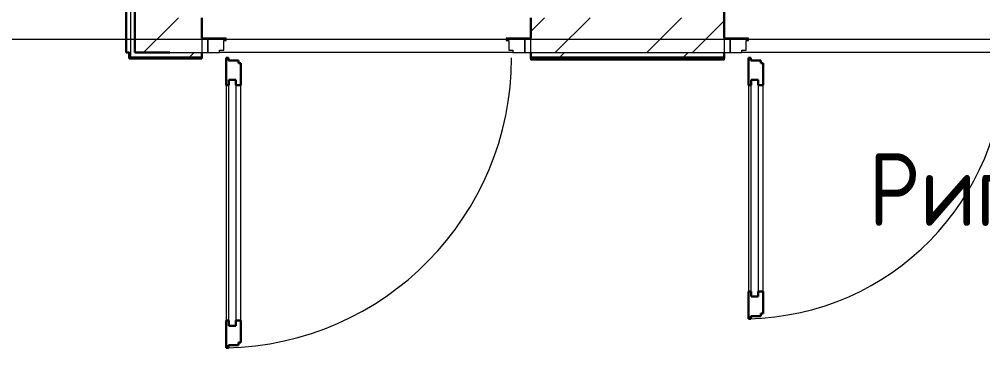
# Model space of a CAD drawing. Header units: millimetres. Extents: x -1073752 to 1436911, y -1379358 to 94781.
# Drawn here: x -909360 to -906049, y -1018967 to -1017836 of the extents above; entities that cross this region are included whole.
import ezdxf

# ---------------------------------------------------------------- set-up
doc = ezdxf.new("R2010")
doc.units = ezdxf.units.MM
doc.linetypes.add('ADSK_Сверху', pattern=[450, 300, -150])
for name, color, linetype, lineweight in [('Аннотация', 7, 'Continuous', 18), ('Двери', 252, 'Continuous', 9), ('Ограждение', 252, 'Continuous', 9), ('Стены наружные', 7, 'Continuous', 18), ('Стены штриховка', 7, 'Continuous', 9)]:
    doc.layers.add(name, color=color, linetype=linetype, lineweight=lineweight)
doc.layers.add('Двери открывание', color=7, linetype='Continuous', lineweight=9, true_color=0xc0c0c0)
doc.layers.add('Линии', color=7, linetype='Continuous', lineweight=9, true_color=0x00a600)
doc.styles.add('GOST Common_2', font='', dxfattribs={"width": 0.9, "height": 250})
doc.styles.get('GOST Common_2').set_extended_font_data('GOST type B')

# ---------------------------------------------------------------- blocks, each defined once
blk = doc.blocks.new('2 этаж')
at = {"layer": 'Двери', "color": 251, "true_color": 0x636466}
for p, q in [((114991, -10184.3), (114991, -10234.3)), ((115011, -10184.3), (114991, -10184.3)), ((115011, -10234.3), (115011, -10184.3)), ((115075, -10184.3), (115011, -10184.3)), ((115011, -10184.3), (115011, -10234.3)), ((115066, -10226.3), (115066, -10192.3)), ((115066, -10192.3), (115075, -10192.3)), ((115075, -10192.3), (115075, -10184.3)), ((116101, -10184.3), (116037, -10184.3)), ((116037, -10184.3), (116037, -10192.3)), ((116037, -10192.3), (116046, -10192.3)), ((116046, -10192.3), (116046, -10226.3)), ((116121, -10184.3), (116101, -10184.3)), ((116101, -10184.3), (116101, -10234.3)), ((116101, -10234.3), (116101, -10184.3)), ((116121, -10234.3), (116121, -10184.3)), ((116786, -10184.3), (116786, -10234.3)), ((116806, -10184.3), (116786, -10184.3)), ((116806, -10234.3), (116806, -10184.3)), ((116870, -10184.3), (116806, -10184.3)), ((116806, -10184.3), (116806, -10234.3)), ((116861, -10226.3), (116861, -10192.3)), ((116861, -10192.3), (116870, -10192.3)), ((116870, -10192.3), (116870, -10184.3)), ((115052, -10234.3), (115052, -10226.3)), ((115052, -10226.3), (115066, -10226.3)), ((116046, -10226.3), (116060, -10226.3)), ((116060, -10226.3), (116060, -10234.3)), ((116847, -10234.3), (116847, -10226.3)), ((116847, -10226.3), (116861, -10226.3)), ((114991, -10234.3), (115011, -10234.3)), ((115011, -10234.3), (115052, -10234.3)), ((116060, -10234.3), (116101, -10234.3)), ((116101, -10234.3), (116121, -10234.3)), ((116786, -10234.3), (116806, -10234.3)), ((116806, -10234.3), (116847, -10234.3)), ((115084, -10328.3), (115108, -10328.3)), ((115084, -11174.3), (115084, -10328.3)), ((115108, -10328.3), (115108, -11174.3)), ((116879, -10328.3), (116903, -10328.3)), ((116879, -11074.3), (116879, -10328.3)), ((116903, -10328.3), (116903, -11074.3)), ((115075, -10346.3), (115075, -11156.3)), ((115125, -11156.3), (115125, -10346.3)), ((116870, -10346.3), (116870, -11056.3)), ((116920, -11056.3), (116920, -10346.3)), ((116903, -11074.3), (116879, -11074.3)), ((115108, -11174.3), (115084, -11174.3))]:
    blk.add_line(p, q, dxfattribs=at)
at = {"layer": 'Двери', "color": 251, "lineweight": 30, "true_color": 0x636466}
for p, q in [((115083, -10252.3), (115075, -10252.3)), ((115075, -10252.3), (115075, -10346.3)), ((115083, -10261.3), (115083, -10252.3)), ((115117, -10261.3), (115083, -10261.3)), ((115117, -10270.3), (115117, -10261.3)), ((116878, -10252.3), (116870, -10252.3)), ((116870, -10252.3), (116870, -10346.3)), ((116878, -10261.3), (116878, -10252.3)), ((116912, -10261.3), (116878, -10261.3)), ((116912, -10270.3), (116912, -10261.3)), ((115125, -10270.3), (115117, -10270.3)), ((115125, -10346.3), (115125, -10270.3)), ((116920, -10270.3), (116912, -10270.3)), ((116920, -10346.3), (116920, -10270.3)), ((115084, -10328.3), (115084, -10346.3)), ((115108, -10328.3), (115084, -10328.3)), ((115108, -10346.3), (115108, -10328.3)), ((116879, -10328.3), (116879, -10346.3)), ((116903, -10328.3), (116879, -10328.3)), ((116903, -10346.3), (116903, -10328.3)), ((115084, -10346.3), (115075, -10346.3)), ((115125, -10346.3), (115108, -10346.3)), ((116879, -10346.3), (116870, -10346.3)), ((116920, -10346.3), (116903, -10346.3)), ((116870, -11056.3), (116870, -11150.3)), ((116879, -11056.3), (116870, -11056.3)), ((116879, -11074.3), (116879, -11056.3)), ((116903, -11056.3), (116903, -11074.3)), ((116920, -11056.3), (116903, -11056.3)), ((116920, -11132.3), (116920, -11056.3)), ((116903, -11074.3), (116879, -11074.3)), ((115075, -11156.3), (115075, -11250.3)), ((115084, -11156.3), (115075, -11156.3)), ((115084, -11174.3), (115084, -11156.3)), ((115108, -11156.3), (115108, -11174.3)), ((115125, -11156.3), (115108, -11156.3)), ((115125, -11232.3), (115125, -11156.3)), ((116870, -11150.3), (116878, -11150.3)), ((116878, -11150.3), (116878, -11141.3)), ((116878, -11141.3), (116912, -11141.3)), ((116912, -11141.3), (116912, -11132.3)), ((116912, -11132.3), (116920, -11132.3)), ((115108, -11174.3), (115084, -11174.3)), ((115075, -11250.3), (115083, -11250.3)), ((115083, -11250.3), (115083, -11241.3)), ((115083, -11241.3), (115117, -11241.3)), ((115117, -11241.3), (115117, -11232.3)), ((115117, -11232.3), (115125, -11232.3))]:
    blk.add_line(p, q, dxfattribs=at)
at = {"layer": 'Двери открывание', "color": 251, "true_color": 0x636466}
for centre, radius, start in [((115057, -10252.3), 998, 271.0334), ((116852, -10252.3), 898, 271.1485)]:
    blk.add_arc(centre, radius, start, 0, dxfattribs=at)
at = {"layer": 'Линии', "color": 251, "linetype": 'ADSK_Сверху', "ltscale": 100, "true_color": 0x636466}
blk.add_line((117881, -10189.3), (107016, -10189.3), dxfattribs=at)
at = {"layer": 'Ограждение', "color": 251, "true_color": 0x636466}
for p, q in [((116121, -10259.3), (116121, -10254.3)), ((116121, -10259.3), (116786, -10259.3)), ((116786, -10254.3), (116786, -10259.3))]:
    blk.add_line(p, q, dxfattribs=at)
at = {"layer": 'Стены наружные', "color": 251, "lineweight": 30, "true_color": 0x636466}
for p, q in [((114761, -4014.3), (114761, -10234.3)), ((114731, -9574.3), (114731, -10234.3)), ((116786, -10184.3), (116786, -10084.3)), ((114991, -10184.3), (114991, -10114.3)), ((116121, -10114.3), (116121, -10184.3)), ((114731, -10234.3), (114741, -10234.3)), ((114741, -10234.3), (114741, -10254.3)), ((114741, -10254.3), (114991, -10254.3)), ((114761, -10234.3), (114881, -10234.3)), ((114991, -10254.3), (114991, -10234.3)), ((116121, -10234.3), (116121, -10254.3)), ((116121, -10254.3), (116786, -10254.3)), ((116786, -10254.3), (116786, -10234.3))]:
    blk.add_line(p, q, dxfattribs=at)
at = {"layer": 'Стены наружные', "color": 251, "linetype": 'Continuous', "lineweight": 9, "true_color": 0x636466}
for p, q in [((114881, -10144.2), (114911, -10114.3)), ((116121, -10161.5), (116168.2, -10114.3)), ((116205.4, -10234.3), (116325.4, -10114.3)), ((116519.7, -10234.3), (116639.7, -10114.3)), ((116676.8, -10234.3), (116786, -10125.1)), ((114791, -10234.3), (114881, -10144.2)), ((114741, -10245.9), (114746, -10240.9)), ((114803.3, -10254.3), (114808.3, -10249.3)), ((114874.1, -10254.3), (114879.1, -10249.3)), ((114944.8, -10254.3), (114949.8, -10249.3)), ((114949.8, -10249.3), (114964.8, -10234.3)), ((116146.8, -10254.3), (116151.8, -10249.3)), ((116217.6, -10254.3), (116222.6, -10249.3)), ((116222.6, -10249.3), (116237.6, -10234.3)), ((116288.3, -10254.3), (116293.3, -10249.3)), ((116359, -10254.3), (116364, -10249.3)), ((116429.7, -10254.3), (116434.7, -10249.3)), ((116500.4, -10254.3), (116505.4, -10249.3)), ((116571.1, -10254.3), (116576.1, -10249.3)), ((116641.8, -10254.3), (116646.8, -10249.3)), ((116646.8, -10249.3), (116661.8, -10234.3)), ((116712.5, -10254.3), (116717.5, -10249.3)), ((116783.2, -10254.3), (116786, -10251.5))]:
    blk.add_line(p, q, dxfattribs=at)
at = {"layer": 'Стены наружные', "color": 251, "true_color": 0x636466}
for p, q in [((116060, -10234.3), (115052, -10234.3)), ((117755, -10234.3), (116847, -10234.3))]:
    blk.add_line(p, q, dxfattribs=at)
at = {"layer": 'Стены штриховка', "color": 251, "true_color": 0x636466}
for p, q in [((114746, -9574.3), (114746, -10249.3)), ((114741, -10234.3), (114746, -10234.3)), ((114746, -10249.3), (114991, -10249.3)), ((114881, -10234.3), (114991, -10234.3)), ((116121, -10234.3), (116786, -10234.3)), ((116121, -10249.3), (116786, -10249.3))]:
    blk.add_line(p, q, dxfattribs=at)
at = {"layer": 'Аннотация', "color": 251, "true_color": 0x636466, "style": 'GOST Common_2', "width": 0.9}
blk.add_text('Ригель', height=250, dxfattribs=at).set_placement((117282.3, -10831))

msp = doc.modelspace()

# ---------------------------------------------------------------- block references
msp.add_blockref('2 этаж', (-1023723.7, -1007716.5))

doc.saveas('drawing.dxf')
